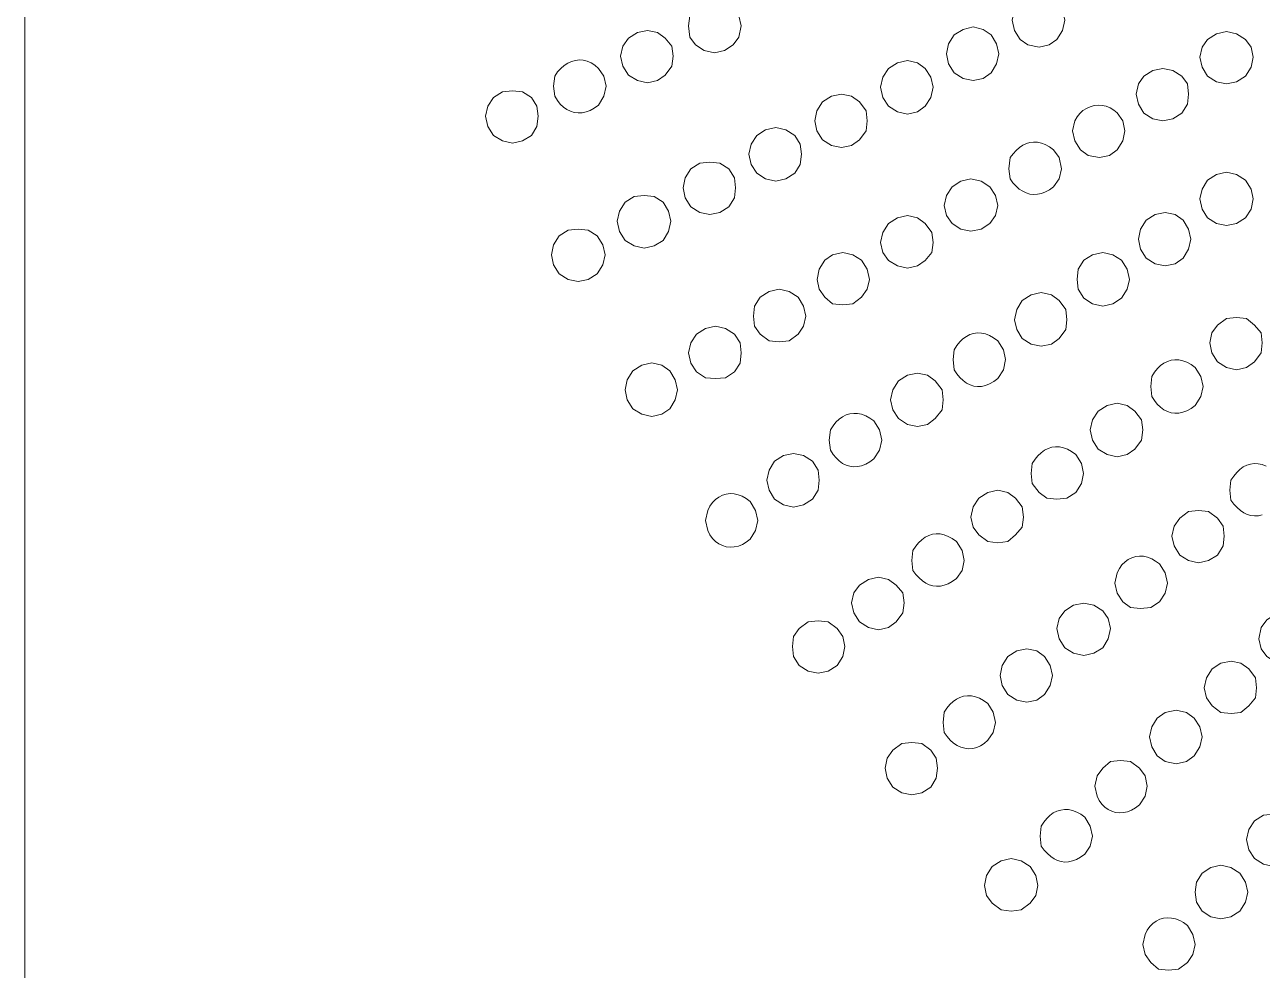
# Model space of a CAD drawing. Extents: x 0 to 247, y -13 to 225.
# Drawn here: x 18.66 to 40.18, y 98.89 to 115.32 of the extents above; entities that cross this region are included whole.
import ezdxf

# ---------------------------------------------------------------- set-up
doc = ezdxf.new("R2010")
doc.units = 0
doc.layers.add('GEOMETRY', color=7, linetype='Continuous')

msp = doc.modelspace()

# ---------------------------------------------------------------- linework, layer by layer
at = {"layer": 'GEOMETRY', "lineweight": 13}
for points in [[(18.663, 189.429), (128.639, 189.429), (128.639, 79.45), (18.663, 79.45), (18.663, 189.429)], [(36.743, 115.399), (36.705, 115.573), (36.608, 115.728), (36.472, 115.825), (36.299, 115.863), (36.104, 115.825), (35.968, 115.728), (35.87, 115.573), (35.832, 115.399), (35.87, 115.224), (35.968, 115.067), (36.104, 114.971), (36.299, 114.934), (36.472, 114.971), (36.608, 115.067), (36.705, 115.224), (36.743, 115.399)], [(31.118, 115.302), (31.078, 115.476), (30.981, 115.61), (30.827, 115.71), (30.652, 115.748), (30.476, 115.71), (30.322, 115.61), (30.225, 115.476), (30.205, 115.302), (30.225, 115.107), (30.322, 114.971), (30.476, 114.873), (30.652, 114.835), (30.827, 114.873), (30.981, 114.971), (31.078, 115.107), (31.118, 115.302)], [(29.933, 114.777), (29.914, 114.952), (29.799, 115.09), (29.662, 115.186), (29.488, 115.224), (29.313, 115.186), (29.159, 115.09), (29.062, 114.952), (29.022, 114.777), (29.062, 114.604), (29.159, 114.448), (29.313, 114.353), (29.488, 114.311), (29.662, 114.353), (29.799, 114.448), (29.914, 114.604), (29.933, 114.777)], [(35.599, 114.815), (35.559, 114.993), (35.462, 115.145), (35.328, 115.242), (35.153, 115.284), (34.978, 115.242), (34.823, 115.145), (34.725, 114.993), (34.687, 114.815), (34.725, 114.642), (34.823, 114.485), (34.978, 114.39), (35.153, 114.353), (35.328, 114.39), (35.462, 114.485), (35.559, 114.642), (35.599, 114.815)], [(40.022, 114.758), (39.983, 114.932), (39.886, 115.067), (39.731, 115.163), (39.556, 115.203), (39.382, 115.163), (39.226, 115.067), (39.13, 114.932), (39.09, 114.758), (39.13, 114.583), (39.226, 114.429), (39.382, 114.33), (39.556, 114.294), (39.731, 114.33), (39.886, 114.429), (39.983, 114.583), (40.022, 114.758)], [(28.77, 114.255), (28.731, 114.429), (28.635, 114.563), (28.574, 114.618), (28.509, 114.66), (28.442, 114.69), (28.374, 114.706), (28.306, 114.711), (28.237, 114.703), (28.17, 114.685), (28.104, 114.655), (28.041, 114.614), (27.982, 114.562), (27.927, 114.501), (27.877, 114.429), (27.858, 114.255), (27.877, 114.078), (27.923, 114.005), (27.974, 113.943), (28.03, 113.89), (28.089, 113.849), (28.152, 113.818), (28.217, 113.797), (28.284, 113.789), (28.353, 113.792), (28.424, 113.806), (28.494, 113.833), (28.565, 113.872), (28.635, 113.924), (28.731, 114.078), (28.77, 114.255)], [(34.454, 114.235), (34.415, 114.409), (34.318, 114.563), (34.183, 114.661), (34.009, 114.701), (33.834, 114.661), (33.68, 114.563), (33.581, 114.409), (33.542, 114.235), (33.581, 114.059), (33.68, 113.904), (33.834, 113.808), (34.009, 113.767), (34.183, 113.808), (34.318, 113.904), (34.415, 114.059), (34.454, 114.235)], [(38.897, 114.117), (38.878, 114.294), (38.781, 114.429), (38.625, 114.525), (38.45, 114.562), (38.276, 114.525), (38.12, 114.429), (38.024, 114.294), (37.984, 114.117), (38.024, 113.941), (38.12, 113.788), (38.276, 113.689), (38.45, 113.65), (38.625, 113.689), (38.781, 113.788), (38.878, 113.941), (38.897, 114.117)], [(27.587, 113.731), (27.567, 113.904), (27.472, 114.059), (27.316, 114.155), (27.142, 114.176), (26.967, 114.155), (26.811, 114.059), (26.715, 113.904), (26.676, 113.731), (26.715, 113.556), (26.811, 113.399), (26.967, 113.304), (27.142, 113.265), (27.316, 113.304), (27.472, 113.399), (27.567, 113.556), (27.587, 113.731)], [(33.309, 113.651), (33.289, 113.826), (33.174, 113.982), (33.038, 114.079), (32.864, 114.118), (32.689, 114.079), (32.534, 113.982), (32.436, 113.826), (32.398, 113.651), (32.436, 113.479), (32.534, 113.323), (32.689, 113.226), (32.864, 113.186), (33.038, 113.226), (33.174, 113.323), (33.289, 113.479), (33.309, 113.651)], [(37.791, 113.479), (37.752, 113.651), (37.655, 113.789), (37.595, 113.84), (37.531, 113.879), (37.463, 113.906), (37.394, 113.921), (37.323, 113.925), (37.254, 113.917), (37.186, 113.898), (37.121, 113.869), (37.06, 113.83), (37.005, 113.78), (36.957, 113.72), (36.918, 113.651), (36.88, 113.479), (36.918, 113.306), (37.016, 113.148), (37.15, 113.052), (37.346, 113.013), (37.52, 113.052), (37.655, 113.148), (37.752, 113.306), (37.791, 113.479)], [(32.165, 113.071), (32.146, 113.244), (32.05, 113.398), (31.894, 113.496), (31.721, 113.535), (31.544, 113.496), (31.391, 113.398), (31.292, 113.244), (31.253, 113.071), (31.292, 112.894), (31.391, 112.74), (31.544, 112.643), (31.721, 112.603), (31.894, 112.643), (32.05, 112.74), (32.146, 112.894), (32.165, 113.071)], [(36.686, 112.817), (36.647, 113.013), (36.549, 113.148), (36.477, 113.199), (36.406, 113.239), (36.337, 113.266), (36.269, 113.28), (36.203, 113.284), (36.138, 113.276), (36.076, 113.257), (36.015, 113.228), (35.956, 113.188), (35.899, 113.139), (35.845, 113.081), (35.792, 113.013), (35.774, 112.817), (35.792, 112.644), (35.843, 112.575), (35.897, 112.516), (35.954, 112.467), (36.013, 112.427), (36.074, 112.398), (36.137, 112.38), (36.202, 112.372), (36.269, 112.375), (36.337, 112.39), (36.407, 112.416), (36.477, 112.455), (36.549, 112.506), (36.647, 112.644), (36.686, 112.817)], [(31.02, 112.488), (31, 112.662), (30.905, 112.816), (30.748, 112.914), (30.574, 112.934), (30.4, 112.914), (30.245, 112.816), (30.147, 112.662), (30.109, 112.488), (30.147, 112.312), (30.245, 112.16), (30.4, 112.061), (30.574, 112.023), (30.748, 112.061), (30.905, 112.16), (31, 112.312), (31.02, 112.488)], [(40.022, 112.296), (39.983, 112.467), (39.886, 112.623), (39.731, 112.72), (39.556, 112.76), (39.382, 112.72), (39.226, 112.623), (39.13, 112.467), (39.09, 112.296), (39.13, 112.118), (39.226, 111.965), (39.382, 111.867), (39.556, 111.83), (39.731, 111.867), (39.886, 111.965), (39.983, 112.118), (40.022, 112.296)], [(35.579, 112.178), (35.54, 112.353), (35.443, 112.506), (35.288, 112.604), (35.113, 112.644), (34.939, 112.604), (34.784, 112.506), (34.687, 112.353), (34.649, 112.178), (34.687, 112.004), (34.784, 111.867), (34.939, 111.769), (35.113, 111.732), (35.288, 111.769), (35.443, 111.867), (35.54, 112.004), (35.579, 112.178)], [(29.895, 111.906), (29.856, 112.081), (29.76, 112.236), (29.604, 112.335), (29.43, 112.352), (29.256, 112.335), (29.1, 112.236), (29.002, 112.081), (28.964, 111.906), (29.002, 111.731), (29.1, 111.574), (29.256, 111.479), (29.43, 111.441), (29.604, 111.479), (29.76, 111.574), (29.856, 111.731), (29.895, 111.906)], [(34.454, 111.537), (34.434, 111.712), (34.318, 111.867), (34.183, 111.965), (34.009, 112.004), (33.834, 111.965), (33.68, 111.867), (33.581, 111.712), (33.542, 111.537), (33.581, 111.361), (33.68, 111.227), (33.834, 111.13), (34.009, 111.092), (34.183, 111.13), (34.318, 111.227), (34.434, 111.361), (34.454, 111.537)], [(38.936, 111.597), (38.897, 111.769), (38.8, 111.928), (38.664, 112.024), (38.489, 112.061), (38.315, 112.024), (38.16, 111.928), (38.063, 111.769), (38.024, 111.597), (38.063, 111.421), (38.16, 111.267), (38.315, 111.169), (38.489, 111.13), (38.664, 111.169), (38.8, 111.267), (38.897, 111.421), (38.936, 111.597)], [(28.751, 111.324), (28.712, 111.499), (28.615, 111.654), (28.46, 111.752), (28.286, 111.768), (28.11, 111.752), (27.955, 111.654), (27.858, 111.499), (27.82, 111.324), (27.858, 111.148), (27.955, 110.992), (28.11, 110.895), (28.286, 110.858), (28.46, 110.895), (28.615, 110.992), (28.712, 111.148), (28.751, 111.324)], [(33.349, 110.896), (33.309, 111.071), (33.213, 111.228), (33.058, 111.325), (32.883, 111.362), (32.707, 111.325), (32.572, 111.228), (32.475, 111.071), (32.437, 110.896), (32.475, 110.724), (32.572, 110.587), (32.707, 110.47), (32.883, 110.452), (33.058, 110.47), (33.213, 110.587), (33.309, 110.724), (33.349, 110.896)], [(37.869, 110.896), (37.83, 111.071), (37.733, 111.228), (37.577, 111.325), (37.403, 111.362), (37.229, 111.325), (37.073, 111.228), (36.976, 111.071), (36.957, 110.896), (36.976, 110.724), (37.073, 110.569), (37.229, 110.47), (37.403, 110.433), (37.577, 110.47), (37.733, 110.569), (37.83, 110.724), (37.869, 110.896)], [(32.243, 110.256), (32.204, 110.433), (32.107, 110.587), (31.952, 110.686), (31.777, 110.724), (31.603, 110.686), (31.447, 110.587), (31.35, 110.433), (31.331, 110.256), (31.35, 110.083), (31.447, 109.946), (31.603, 109.83), (31.777, 109.811), (31.952, 109.83), (32.107, 109.946), (32.204, 110.083), (32.243, 110.256)], [(36.782, 110.196), (36.762, 110.373), (36.646, 110.529), (36.511, 110.626), (36.336, 110.666), (36.162, 110.626), (36.006, 110.529), (35.909, 110.373), (35.87, 110.196), (35.909, 110.024), (36.006, 109.868), (36.162, 109.771), (36.336, 109.733), (36.511, 109.771), (36.646, 109.868), (36.762, 110.024), (36.782, 110.196)], [(40.176, 109.793), (40.156, 109.967), (40.041, 110.102), (39.905, 110.217), (39.73, 110.236), (39.555, 110.217), (39.401, 110.102), (39.303, 109.967), (39.265, 109.793), (39.303, 109.617), (39.401, 109.462), (39.555, 109.363), (39.73, 109.324), (39.905, 109.363), (40.041, 109.462), (40.156, 109.617), (40.176, 109.793)], [(31.118, 109.617), (31.099, 109.793), (31.001, 109.946), (30.847, 110.044), (30.672, 110.083), (30.496, 110.044), (30.343, 109.946), (30.245, 109.793), (30.205, 109.617), (30.245, 109.443), (30.343, 109.287), (30.496, 109.188), (30.672, 109.172), (30.847, 109.188), (31.001, 109.287), (31.099, 109.443), (31.118, 109.617)], [(35.715, 109.501), (35.677, 109.674), (35.579, 109.83), (35.507, 109.882), (35.436, 109.921), (35.365, 109.948), (35.295, 109.963), (35.226, 109.966), (35.159, 109.957), (35.094, 109.936), (35.033, 109.905), (34.974, 109.863), (34.919, 109.81), (34.868, 109.747), (34.823, 109.674), (34.804, 109.501), (34.823, 109.324), (34.869, 109.252), (34.921, 109.189), (34.976, 109.137), (35.035, 109.095), (35.097, 109.063), (35.162, 109.043), (35.229, 109.034), (35.297, 109.037), (35.367, 109.052), (35.438, 109.079), (35.508, 109.119), (35.579, 109.172), (35.677, 109.324), (35.715, 109.501)], [(30.011, 108.976), (29.973, 109.151), (29.875, 109.308), (29.74, 109.403), (29.566, 109.444), (29.391, 109.403), (29.236, 109.308), (29.139, 109.151), (29.1, 108.976), (29.139, 108.803), (29.236, 108.648), (29.391, 108.552), (29.566, 108.513), (29.74, 108.552), (29.875, 108.648), (29.973, 108.803), (30.011, 108.976)], [(39.148, 109.034), (39.11, 109.21), (39.012, 109.363), (38.941, 109.416), (38.869, 109.456), (38.798, 109.483), (38.729, 109.497), (38.66, 109.5), (38.594, 109.491), (38.53, 109.471), (38.468, 109.44), (38.409, 109.398), (38.354, 109.345), (38.302, 109.283), (38.255, 109.21), (38.238, 109.034), (38.255, 108.861), (38.302, 108.789), (38.353, 108.726), (38.408, 108.673), (38.467, 108.631), (38.529, 108.599), (38.593, 108.579), (38.66, 108.57), (38.729, 108.572), (38.798, 108.587), (38.869, 108.613), (38.941, 108.653), (39.012, 108.705), (39.11, 108.861), (39.148, 109.034)], [(34.629, 108.803), (34.61, 108.976), (34.493, 109.133), (34.358, 109.229), (34.183, 109.269), (34.008, 109.229), (33.854, 109.133), (33.756, 108.976), (33.717, 108.803), (33.756, 108.628), (33.854, 108.476), (34.008, 108.376), (34.183, 108.337), (34.358, 108.376), (34.493, 108.476), (34.61, 108.628), (34.629, 108.803)], [(38.1, 108.279), (38.081, 108.453), (37.965, 108.607), (37.829, 108.705), (37.655, 108.744), (37.479, 108.705), (37.326, 108.607), (37.228, 108.453), (37.188, 108.279), (37.228, 108.102), (37.326, 107.947), (37.479, 107.852), (37.655, 107.812), (37.829, 107.852), (37.965, 107.947), (38.081, 108.102), (38.1, 108.279)], [(33.562, 108.103), (33.523, 108.28), (33.426, 108.435), (33.355, 108.486), (33.284, 108.524), (33.213, 108.551), (33.143, 108.565), (33.074, 108.568), (33.007, 108.559), (32.942, 108.54), (32.88, 108.509), (32.821, 108.467), (32.766, 108.415), (32.715, 108.352), (32.669, 108.28), (32.65, 108.103), (32.669, 107.928), (32.716, 107.855), (32.767, 107.793), (32.822, 107.741), (32.881, 107.699), (32.943, 107.668), (33.008, 107.648), (33.075, 107.64), (33.143, 107.643), (33.213, 107.657), (33.284, 107.684), (33.355, 107.723), (33.426, 107.775), (33.523, 107.928), (33.562, 108.103)], [(32.474, 107.406), (32.455, 107.58), (32.36, 107.736), (32.203, 107.833), (32.029, 107.871), (31.855, 107.833), (31.7, 107.736), (31.603, 107.58), (31.563, 107.406), (31.603, 107.23), (31.7, 107.074), (31.855, 106.977), (32.029, 106.94), (32.203, 106.977), (32.36, 107.074), (32.455, 107.23), (32.474, 107.406)], [(37.072, 107.522), (37.034, 107.697), (36.936, 107.852), (36.864, 107.904), (36.792, 107.943), (36.722, 107.97), (36.652, 107.985), (36.584, 107.987), (36.518, 107.978), (36.454, 107.958), (36.392, 107.926), (36.333, 107.884), (36.278, 107.832), (36.227, 107.769), (36.179, 107.697), (36.162, 107.522), (36.179, 107.349), (36.297, 107.192), (36.432, 107.096), (36.608, 107.075), (36.782, 107.096), (36.936, 107.192), (37.034, 107.349), (37.072, 107.522)], [(31.408, 106.707), (31.369, 106.881), (31.272, 107.037), (31.205, 107.088), (31.136, 107.126), (31.066, 107.153), (30.995, 107.168), (30.925, 107.172), (30.857, 107.164), (30.791, 107.145), (30.728, 107.114), (30.671, 107.073), (30.619, 107.02), (30.574, 106.956), (30.536, 106.881), (30.496, 106.707), (30.536, 106.531), (30.574, 106.457), (30.62, 106.393), (30.673, 106.341), (30.731, 106.299), (30.794, 106.269), (30.86, 106.25), (30.929, 106.243), (30.999, 106.247), (31.069, 106.262), (31.139, 106.29), (31.207, 106.329), (31.272, 106.38), (31.369, 106.531), (31.408, 106.707)], [(36.026, 106.766), (36.005, 106.941), (35.889, 107.096), (35.754, 107.192), (35.579, 107.231), (35.405, 107.192), (35.25, 107.096), (35.153, 106.941), (35.113, 106.766), (35.153, 106.59), (35.25, 106.455), (35.405, 106.339), (35.579, 106.319), (35.754, 106.339), (35.889, 106.455), (36.005, 106.59), (36.026, 106.766)], [(39.516, 106.436), (39.497, 106.61), (39.401, 106.745), (39.245, 106.863), (39.071, 106.881), (38.896, 106.863), (38.742, 106.745), (38.644, 106.61), (38.605, 106.436), (38.644, 106.263), (38.742, 106.105), (38.896, 106.008), (39.071, 105.97), (39.245, 106.008), (39.401, 106.105), (39.497, 106.263), (39.516, 106.436)], [(34.997, 106.008), (34.959, 106.185), (34.862, 106.339), (34.789, 106.391), (34.718, 106.43), (34.647, 106.457), (34.577, 106.472), (34.509, 106.475), (34.443, 106.466), (34.379, 106.446), (34.318, 106.414), (34.259, 106.372), (34.204, 106.32), (34.152, 106.257), (34.104, 106.185), (34.085, 106.008), (34.104, 105.834), (34.156, 105.766), (34.211, 105.707), (34.268, 105.658), (34.327, 105.618), (34.388, 105.589), (34.45, 105.57), (34.515, 105.562), (34.581, 105.565), (34.649, 105.58), (34.718, 105.607), (34.789, 105.646), (34.862, 105.698), (34.959, 105.834), (34.997, 106.008)], [(38.528, 105.619), (38.489, 105.796), (38.391, 105.95), (38.324, 106.001), (38.255, 106.04), (38.185, 106.067), (38.115, 106.083), (38.045, 106.086), (37.977, 106.079), (37.911, 106.059), (37.849, 106.029), (37.792, 105.987), (37.739, 105.934), (37.694, 105.871), (37.655, 105.796), (37.616, 105.619), (37.655, 105.445), (37.752, 105.29), (37.887, 105.193), (38.062, 105.174), (38.238, 105.193), (38.391, 105.29), (38.489, 105.445), (38.528, 105.619)], [(33.95, 105.272), (33.929, 105.446), (33.814, 105.584), (33.678, 105.68), (33.503, 105.72), (33.329, 105.68), (33.174, 105.584), (33.077, 105.446), (33.037, 105.272), (33.077, 105.099), (33.174, 104.942), (33.329, 104.845), (33.503, 104.807), (33.678, 104.845), (33.814, 104.942), (33.929, 105.099), (33.95, 105.272)], [(37.539, 104.826), (37.5, 105.002), (37.403, 105.138), (37.247, 105.232), (37.073, 105.271), (36.898, 105.232), (36.743, 105.138), (36.645, 105.002), (36.607, 104.826), (36.645, 104.65), (36.743, 104.494), (36.898, 104.398), (37.073, 104.359), (37.247, 104.398), (37.403, 104.494), (37.5, 104.65), (37.539, 104.826)], [(41.031, 104.651), (41.01, 104.845), (40.914, 104.981), (40.76, 105.078), (40.584, 105.118), (40.41, 105.078), (40.255, 104.981), (40.157, 104.845), (40.119, 104.651), (40.157, 104.476), (40.255, 104.34), (40.41, 104.245), (40.584, 104.207), (40.76, 104.245), (40.914, 104.34), (41.01, 104.476), (41.031, 104.651)], [(32.922, 104.515), (32.883, 104.691), (32.786, 104.827), (32.631, 104.942), (32.456, 104.961), (32.281, 104.942), (32.127, 104.827), (32.029, 104.691), (32.01, 104.515), (32.029, 104.34), (32.127, 104.185), (32.281, 104.089), (32.456, 104.051), (32.631, 104.089), (32.786, 104.185), (32.883, 104.34), (32.922, 104.515)], [(36.53, 104.012), (36.491, 104.185), (36.393, 104.34), (36.258, 104.438), (36.084, 104.478), (35.909, 104.438), (35.754, 104.34), (35.657, 104.185), (35.619, 104.012), (35.657, 103.837), (35.754, 103.683), (35.909, 103.583), (36.084, 103.546), (36.258, 103.583), (36.393, 103.683), (36.491, 103.837), (36.53, 104.012)], [(40.08, 103.797), (40.06, 103.972), (39.945, 104.127), (39.808, 104.226), (39.635, 104.263), (39.459, 104.226), (39.304, 104.127), (39.207, 103.972), (39.169, 103.797), (39.207, 103.622), (39.304, 103.485), (39.459, 103.369), (39.635, 103.351), (39.808, 103.369), (39.945, 103.485), (40.06, 103.622), (40.08, 103.797)], [(35.54, 103.194), (35.502, 103.373), (35.405, 103.526), (35.333, 103.577), (35.262, 103.617), (35.191, 103.643), (35.121, 103.658), (35.053, 103.661), (34.986, 103.652), (34.922, 103.632), (34.86, 103.601), (34.802, 103.56), (34.746, 103.507), (34.695, 103.445), (34.648, 103.373), (34.629, 103.194), (34.648, 103.022), (34.697, 102.949), (34.751, 102.887), (34.811, 102.836), (34.874, 102.795), (34.94, 102.765), (35.008, 102.747), (35.077, 102.74), (35.146, 102.744), (35.214, 102.761), (35.281, 102.79), (35.344, 102.831), (35.405, 102.886), (35.502, 103.022), (35.54, 103.194)], [(39.13, 102.945), (39.09, 103.12), (38.994, 103.272), (38.859, 103.37), (38.683, 103.409), (38.489, 103.37), (38.353, 103.272), (38.256, 103.12), (38.217, 102.945), (38.256, 102.769), (38.353, 102.614), (38.489, 102.517), (38.683, 102.478), (38.859, 102.517), (38.994, 102.614), (39.09, 102.769), (39.13, 102.945)], [(34.532, 102.399), (34.511, 102.575), (34.415, 102.713), (34.261, 102.829), (34.085, 102.847), (33.911, 102.829), (33.756, 102.713), (33.659, 102.575), (33.62, 102.399), (33.659, 102.228), (33.756, 102.071), (33.911, 101.975), (34.085, 101.935), (34.261, 101.975), (34.415, 102.071), (34.511, 102.228), (34.532, 102.399)], [(38.178, 102.09), (38.14, 102.265), (38.042, 102.399), (37.887, 102.517), (37.713, 102.535), (37.538, 102.517), (37.403, 102.399), (37.305, 102.265), (37.266, 102.09), (37.305, 101.916), (37.345, 101.841), (37.391, 101.777), (37.443, 101.725), (37.501, 101.683), (37.563, 101.652), (37.629, 101.633), (37.697, 101.626), (37.767, 101.629), (37.837, 101.645), (37.907, 101.672), (37.976, 101.711), (38.042, 101.762), (38.14, 101.916), (38.178, 102.09)], [(37.228, 101.217), (37.188, 101.392), (37.092, 101.549), (37.022, 101.6), (36.951, 101.639), (36.88, 101.666), (36.81, 101.68), (36.74, 101.683), (36.673, 101.674), (36.608, 101.654), (36.545, 101.623), (36.486, 101.581), (36.431, 101.528), (36.38, 101.465), (36.335, 101.392), (36.317, 101.217), (36.335, 101.043), (36.388, 100.975), (36.443, 100.916), (36.499, 100.866), (36.557, 100.827), (36.618, 100.797), (36.68, 100.778), (36.744, 100.77), (36.81, 100.774), (36.878, 100.789), (36.947, 100.815), (37.019, 100.854), (37.092, 100.906), (37.188, 101.043), (37.228, 101.217)], [(40.837, 101.16), (40.798, 101.333), (40.701, 101.488), (40.545, 101.585), (40.372, 101.603), (40.197, 101.585), (40.042, 101.488), (39.945, 101.333), (39.905, 101.16), (39.945, 100.982), (40.042, 100.83), (40.197, 100.732), (40.372, 100.692), (40.545, 100.732), (40.701, 100.83), (40.798, 100.982), (40.837, 101.16)], [(36.277, 100.363), (36.239, 100.535), (36.141, 100.692), (35.987, 100.79), (35.811, 100.83), (35.637, 100.79), (35.482, 100.692), (35.384, 100.535), (35.346, 100.363), (35.384, 100.188), (35.482, 100.053), (35.637, 99.936), (35.811, 99.917), (35.987, 99.936), (36.141, 100.053), (36.239, 100.188), (36.277, 100.363)], [(39.924, 100.247), (39.885, 100.422), (39.788, 100.576), (39.632, 100.674), (39.458, 100.713), (39.285, 100.674), (39.13, 100.576), (39.033, 100.422), (39.013, 100.247), (39.033, 100.072), (39.13, 99.917), (39.285, 99.819), (39.458, 99.78), (39.632, 99.819), (39.788, 99.917), (39.885, 100.072), (39.924, 100.247)], [(39.012, 99.337), (38.973, 99.511), (38.876, 99.666), (38.811, 99.716), (38.742, 99.754), (38.672, 99.781), (38.602, 99.796), (38.531, 99.8), (38.463, 99.793), (38.396, 99.774), (38.334, 99.744), (38.276, 99.702), (38.224, 99.65), (38.178, 99.586), (38.14, 99.511), (38.1, 99.337), (38.14, 99.16), (38.238, 99.025), (38.372, 98.908), (38.546, 98.889), (38.721, 98.908), (38.876, 99.025), (38.973, 99.16), (39.012, 99.337)]]:
    msp.add_lwpolyline(points, close=True, dxfattribs=at)
msp.add_lwpolyline([(40.247, 107.652), (40.177, 107.679), (40.107, 107.693), (40.039, 107.696), (39.972, 107.687), (39.908, 107.667), (39.847, 107.636), (39.788, 107.594), (39.733, 107.542), (39.681, 107.479), (39.634, 107.407), (39.614, 107.231), (39.634, 107.057), (39.686, 106.988), (39.741, 106.929), (39.797, 106.88), (39.856, 106.84), (39.917, 106.811), (39.979, 106.792), (40.044, 106.784), (40.11, 106.788), (40.178, 106.803)], dxfattribs=at)

doc.saveas('drawing.dxf')
